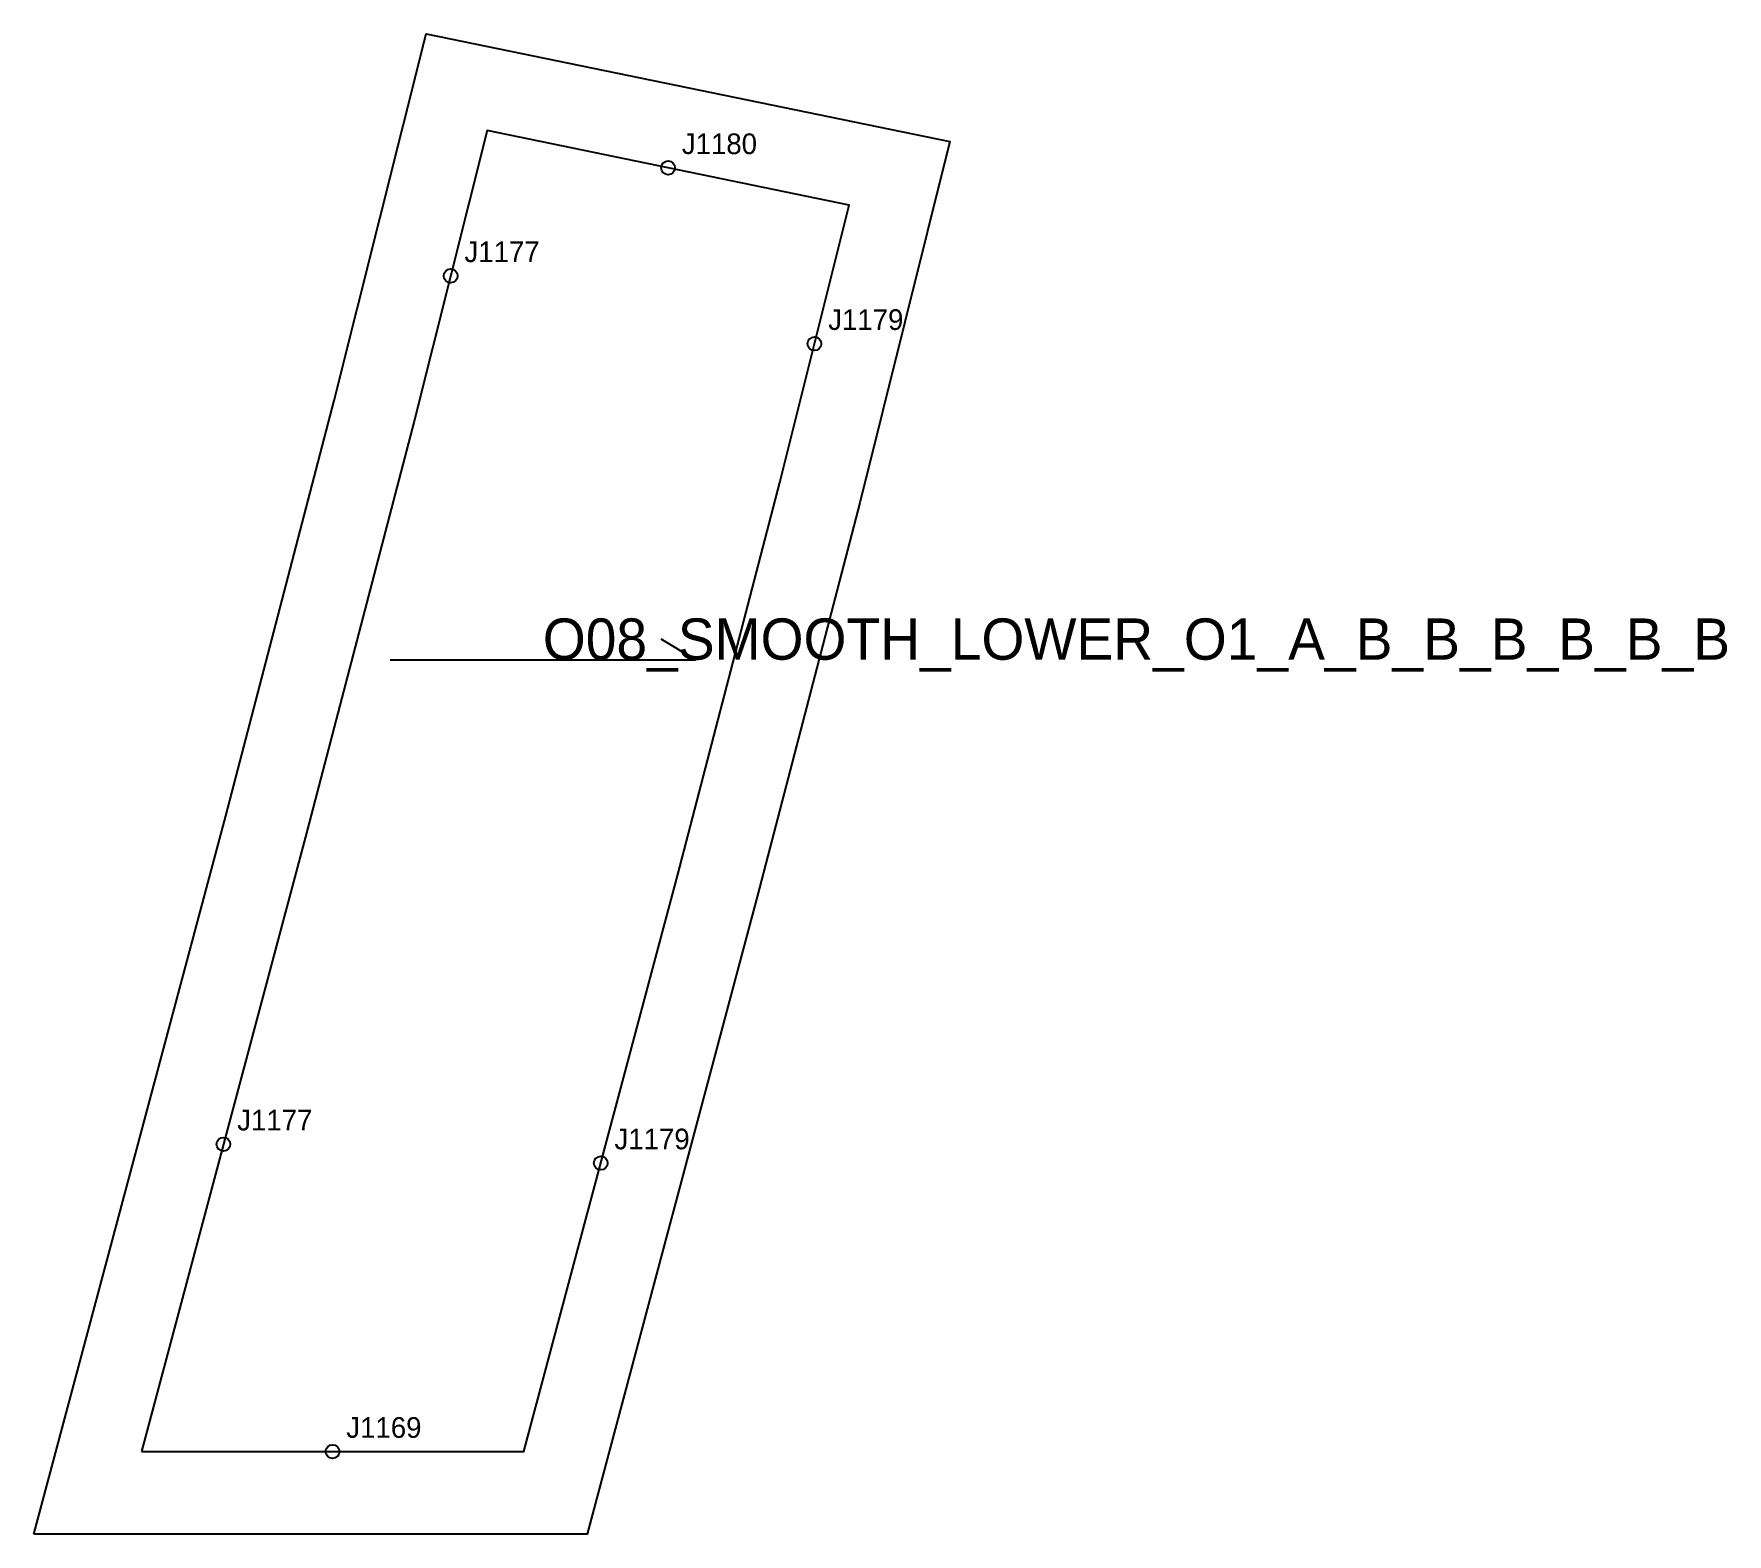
# Model space of a CAD drawing. Header units: millimetres. Extents: x -16 to 231, y -12 to 206.
import ezdxf

# ---------------------------------------------------------------- set-up
doc = ezdxf.new("R2010")
doc.units = ezdxf.units.MM
for name, color, linetype in [('CUT', 1, 'Continuous'), ('GRAIN', 3, 'Continuous'), ('LABEL', 7, 'Continuous'), ('NOTCH', 2, 'Continuous'), ('SEW', 5, 'Continuous')]:
    doc.layers.add(name, color=color, linetype=linetype)

msp = doc.modelspace()

# ---------------------------------------------------------------- linework, layer by layer
at = {"layer": 'CUT'}
msp.add_lwpolyline([(-15.63, -12), (12.27, 92.4), (28.04, 152.75), (41.4, 206.05), (117.54, 190.42), (104.44, 137.89), (89.56, 80.8), (64.79, -12), (-15.63, -12)], close=True, dxfattribs=at)
at = {"layer": 'GRAIN'}
for p, q in [((80.54, 115.09), (75.54, 118.09)), ((36.15, 115.09), (80.54, 115.09))]:
    msp.add_line(p, q, dxfattribs=at)
at = {"layer": 'NOTCH'}
for centre in [(76.56, 186.58), (44.96, 170.88), (97.84, 161.02), (11.93, 44.67), (66.77, 41.93), (27.79, 0)]:
    msp.add_circle(centre, 1, dxfattribs=at)
at = {"layer": 'SEW'}
msp.add_lwpolyline([(0, 0), (55.58, 0), (77.96, 83.86), (92.81, 140.86), (102.87, 181.18), (50.25, 191.99), (39.67, 149.78), (23.87, 89.33)], close=True, dxfattribs=at)

# ---------------------------------------------------------------- texts
at = {"layer": 'LABEL'}
for s, height, p in [('J1180', 3, (78.56, 188.58)), ('J1177', 3, (46.96, 172.88)), ('J1179', 3, (99.84, 163.02)), ('O08_SMOOTH_LOWER_O1_A_B_B_B_B_B_B', 6, (58.35, 115.09)), ('J1177', 3, (13.93, 46.67)), ('J1179', 3, (68.77, 43.93)), ('J1169', 3, (29.79, 2))]:
    msp.add_text(s, height=height, dxfattribs=at).set_placement(p)

doc.saveas('drawing.dxf')
